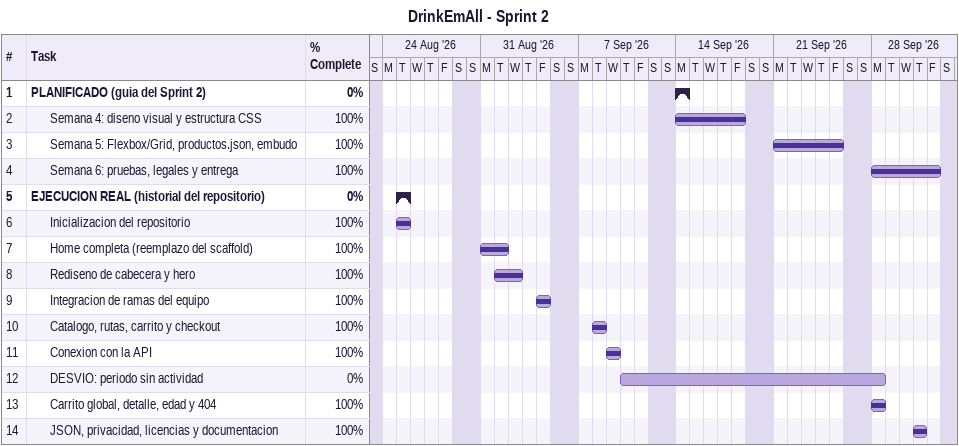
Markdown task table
DrinkEmAll - Sprint 2

| ID | Level | Task | Start | Finish | % complete |
|---|---|---|---|---|---|
| 1 | 1 | **PLANIFICADO (guia del Sprint 2)** | 2026-09-14 | 2026-09-14 | 0 |
| 2 | 2 | Semana 4: diseno visual y estructura CSS | 2026-09-14 | 2026-09-18 | 100 |
| 3 | 2 | Semana 5: Flexbox/Grid, productos.json, embudo | 2026-09-21 | 2026-09-25 | 100 |
| 4 | 2 | Semana 6: pruebas, legales y entrega | 2026-09-28 | 2026-10-02 | 100 |
| 5 | 1 | **EJECUCION REAL (historial del repositorio)** | 2026-08-25 | 2026-08-25 | 0 |
| 6 | 2 | Inicializacion del repositorio | 2026-08-25 | 2026-08-25 | 100 |
| 7 | 2 | Home completa (reemplazo del scaffold) | 2026-08-31 | 2026-09-01 | 100 |
| 8 | 2 | Rediseno de cabecera y hero | 2026-09-01 | 2026-09-02 | 100 |
| 9 | 2 | Integracion de ramas del equipo | 2026-09-04 | 2026-09-04 | 100 |
| 10 | 2 | Catalogo, rutas, carrito y checkout | 2026-09-08 | 2026-09-08 | 100 |
| 11 | 2 | Conexion con la API | 2026-09-09 | 2026-09-09 | 100 |
| 12 | 2 | DESVIO: periodo sin actividad | 2026-09-10 | 2026-09-28 | 0 |
| 13 | 2 | Carrito global, detalle, edad y 404 | 2026-09-28 | 2026-09-28 | 100 |
| 14 | 2 | JSON, privacidad, licencias y documentacion | 2026-10-01 | 2026-10-01 | 100 |
